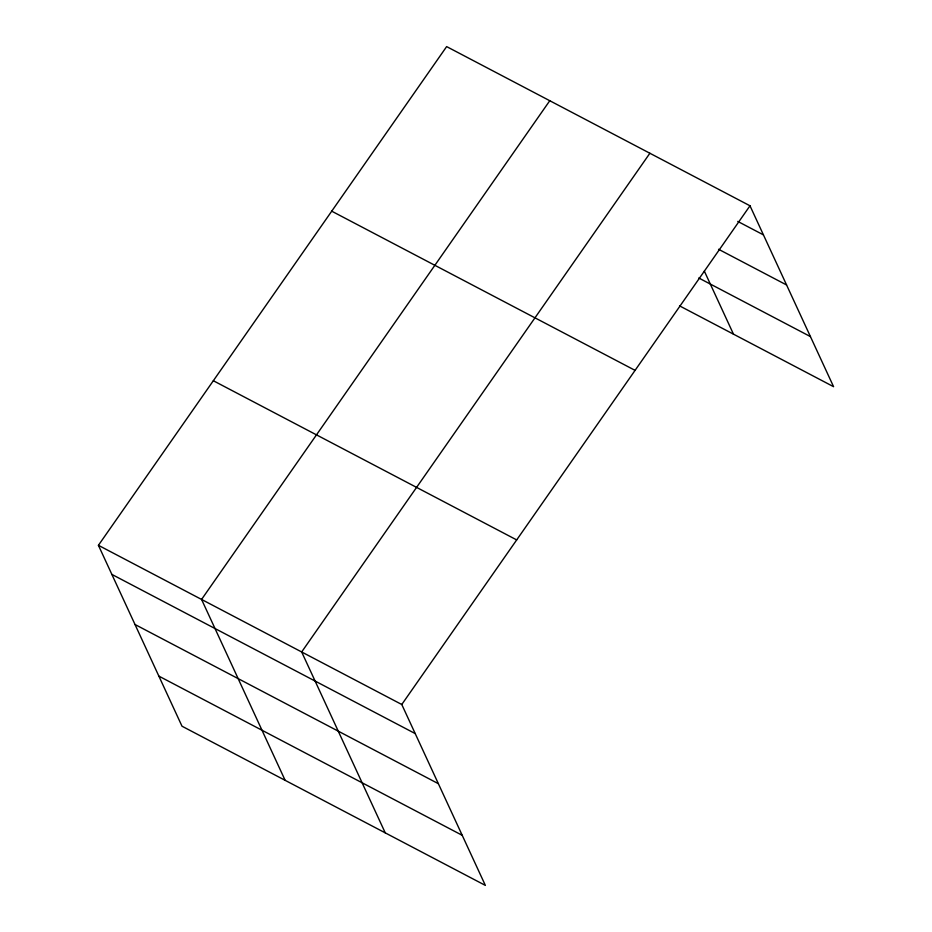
<?xml version="1.0" encoding="UTF-8"?>
<svg xmlns="http://www.w3.org/2000/svg" width="932" height="932" viewBox="0 0 932 932"><rect width="100%" height="100%" fill="white"/><g stroke="black" fill="none" stroke-linecap="round" stroke-linejoin="round"><path stroke-width="1.4" d="M98.419 545.313L401.774 704.499L485.362 885.4L182.008 726.214L98.419 545.313L446.638 46.6L749.992 205.786L833.581 386.687L679.568 305.871M549.775 100.726L201.568 599.439L285.145 780.34M649.884 153.256L301.665 651.969L385.254 832.87M401.774 704.499L749.992 205.786M737.76 221.408L763.424 234.876M718.56 249.275L786.573 284.971M698.767 277.992L810.432 336.592M331.722 211.18L635.076 370.365M213.335 380.734L516.689 539.919M111.863 574.403L415.218 733.589M135.012 624.498L438.366 783.684M158.859 676.119L462.214 835.305M704.359 271.154L733.472 334.157"/></g></svg>
